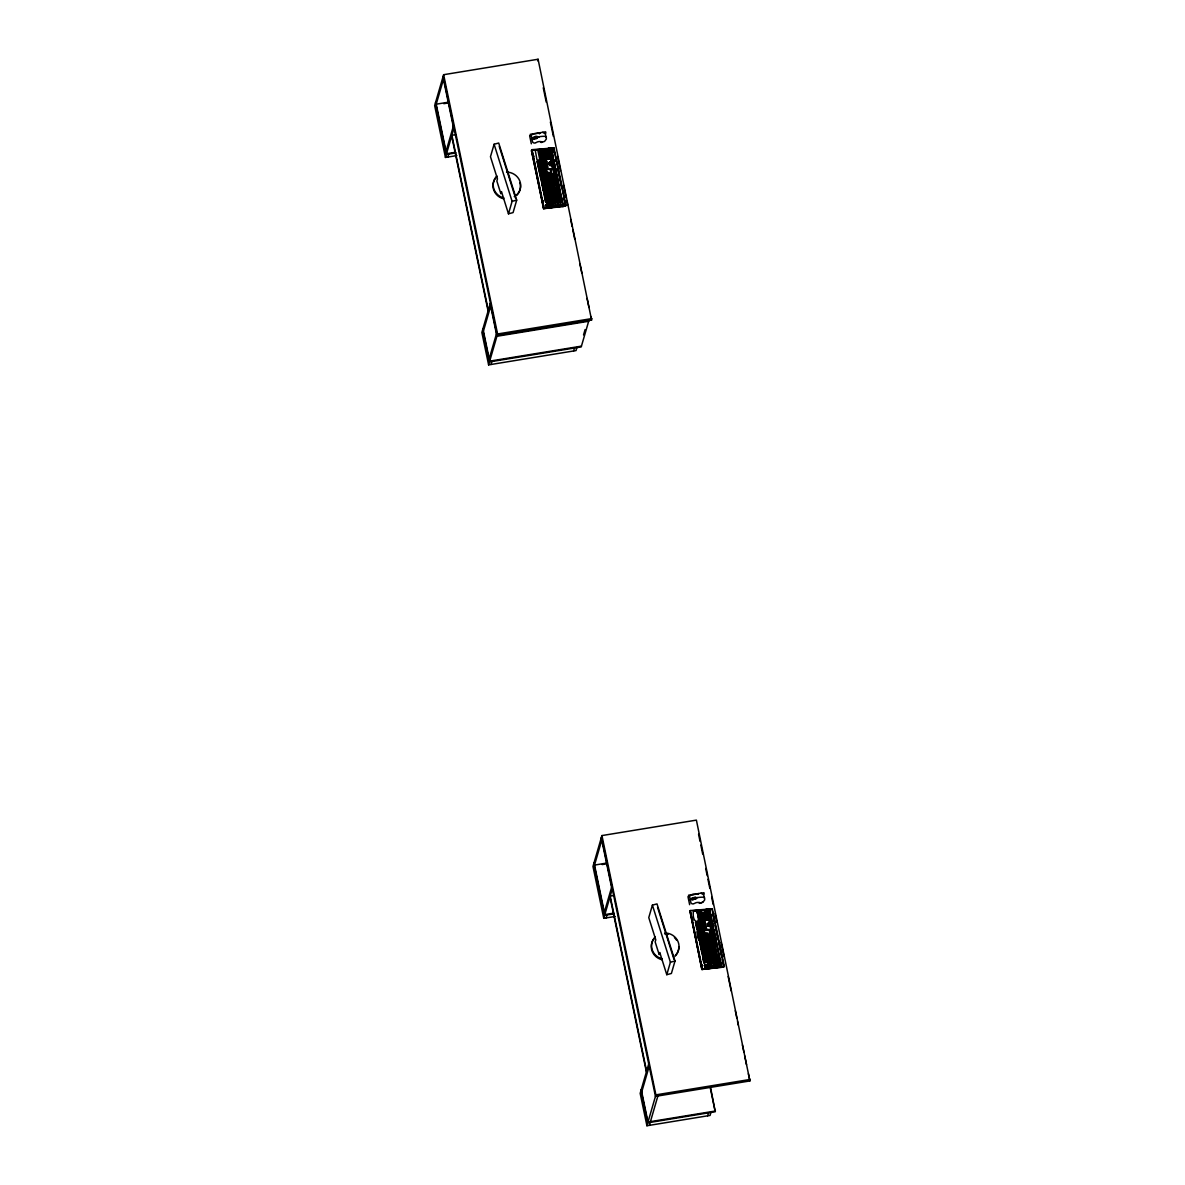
<?xml version="1.0" encoding="UTF-8"?>
<svg xmlns="http://www.w3.org/2000/svg" width="1185" height="1185" viewBox="0 0 1185 1185"><rect width="100%" height="100%" fill="white"/><g stroke="black" fill="none" stroke-linecap="round" stroke-linejoin="round"><path stroke-width="1.5" d="M539.264 136.823L538.123 136.882M690.188 899.785A10.546 3.007 -11.8 0 1 691.255 899.341A8.665 2.474 -11.8 0 1 692.425 898.897L694.617 898.245A8.665 2.474 -11.8 0 1 696.454 897.83L697.55 897.549M539.827 159.916L537.027 160.079L535.19 150.006M540.123 161.367L537.146 161.56L538.686 168.951L541.323 168.877L540.138 161.086L537.235 161.382L538.849 168.774L541.471 168.7M541.886 152.406C538.123 150.095 539.516 157.22 542.256 154.361C541.767 148.451 541.663 157.516 544.73 154.035M542.167 171.262L540.227 171.47L540.019 170.181L541.649 169.81L538.968 170.181L541.663 169.603M540.301 163.367C537.946 166.285 535.901 159.294 539.916 161.486M547.766 168.018L546.344 160.375L540.952 161.041L542.641 168.433L547.559 168.24L542.493 168.625L540.923 161.234L546.359 160.73M542.582 154.761C544.226 155.561 548.033 164.182 543.248 157.027M541.323 168.359C538.849 170.773 537.101 165.026 540.819 165.752M541.53 168.685L539.99 161.264L538.183 161.575L538.508 162.893L540.36 162.567M543.826 161.086C543.204 164.759 548.107 162.775 546.374 160.434M545.159 156.672C544.789 151.458 544.567 158.583 547.974 156.805M546.863 163.189C548.699 166.359 543.308 165.856 544.196 163.56M545.5 156.998L546.004 159.057L548.225 158.701M546.107 190.696L544.241 180.787L541.619 180.861L543.426 190.8L546.255 190.444L543.278 190.992L541.441 180.95M547.011 151.784C541.234 156.968 549.085 146.733 549.647 152.85C541.456 149.162 562.134 152.732 547.351 153.769M543.115 176.891L540.893 177.232L540.597 174.965M543.619 179.305L541.397 179.661L541.041 177.394M545.633 169.766C546.863 173.203 540.775 169.218 545.826 169.485M543.678 179.883L541.93 170.047M550.507 156.464C543.53 156.998 555.661 160.701 549.929 154.02C553.41 150.925 555.158 160.967 550.818 158.375M546.715 174.58C539.797 174.98 551.81 178.905 546.152 172.047C541.634 172.506 546.611 174.462 548.522 172.832M543.9 191.881L545.692 201.761L548.551 201.598M546.937 175.824L551.573 174.758M551.084 159.768L551.218 162.256L550.877 159.99L553.78 159.679L555.158 167.322L552.417 167.663L551.943 165.174L549.499 165.159L549.129 162.493M547.47 178.194L549.573 177.898L550.462 179.616M551.351 162.049C548.418 160.39 547.618 167.218 551.84 165.411M545.9 190.4C543.53 193.14 541.56 186.267 545.53 188.445M551.736 162.775C553.602 165.9 546.729 162.626 551.662 162.552C554.669 160.034 555.839 166.892 552.136 164.656M554.595 177.78L554.18 175.558L551.973 175.839L550.773 168.966M555.646 205.746C561.705 206.027 554.817 201.065 554.343 199.465C560.12 198.887 555.098 202.931 552.566 202.813L548.24 181.942C543.559 182.06 548.892 184.638 550.64 182.446M547.337 177.839C550.773 179.587 549.736 173.617 546.833 175.38M551.988 164.671C549.677 167.574 547.5 160.642 551.603 162.789M548.433 183.927C544.33 182.238 550.818 186.149 549.247 189.052M552.773 181.764L552.536 179.542L550.24 179.439L549.781 177.261L551.973 177.039L552.373 179.261M553.514 158.39L540.745 159.99L538.79 149.71L540.804 160.019M548.759 184.386C544.063 183.838 549.484 187.126 548.877 185.201M549.322 205.612C547.559 207.76 545.678 203.272 548.818 204.279C551.484 211.656 541.249 203.465 548.877 203.953M551.958 175.972C550.773 177.75 548.048 173.558 551.766 174.654M550.773 182.357L552.995 181.942L553.276 184.223M551.943 176.713L549.633 176.876L548.922 173.099M547.707 198.932L545.47 199.273L545.189 196.991M559.957 201.939C565.304 201.257 562.075 207.301 558.091 205.435L552.284 177.098C548.981 175.632 550.64 180.683 552.669 178.135M554.417 189.082C556.239 185.215 549.603 188.563 551.484 184.534M548.211 201.346L545.974 201.702L545.633 199.435M548.388 201.776L546.537 191.807L543.782 191.926M555.321 167.07L552.58 167.47L552.032 165.293M550.284 191.748C544.063 194.236 556.713 190.267 553.81 196.621C560.179 195.806 550.373 191.896 553.499 197.391M551.455 187.571L551.277 184.742M552.788 179.557C548.062 180.224 553.528 181.468 555.321 180.638M550.477 193.748L548.24 194.088L547.959 191.822M554.15 175.232L551.855 175.395M550.803 194.207C546.3 194.31 551.025 196.503 553.084 195.066M553.484 183.26C553.202 184.653 548.996 181.453 553.306 182.016M555.084 178.891C557.617 175.898 559.794 183.008 555.943 181.705M551.306 196.666C547.825 195.318 549.929 200.176 551.706 197.702M549.855 190.044L552.24 190.252L552.477 192.488M552.506 189.437C550.669 193.659 556.624 189.719 555.528 193.748C553.232 196.71 551.055 190.252 554.876 191.57C555.513 187.497 546.611 188.059 552.166 189.082M554.328 186.919C551.025 185.438 552.684 190.489 554.713 187.956M554.832 189.378C548.566 192.311 563.393 189.082 554.373 187.6M555.587 192.992C557.587 190.548 560.09 196.873 555.913 194.962M556.358 196.74C549.633 197.599 565.26 198.487 556.935 199.865M555.498 205.76C553.869 207.375 546.863 205.286 552.373 203.761C552.862 197.732 546.581 205.094 552.64 204.131M556.876 199.184C552.166 199.747 557.617 201.109 559.409 200.265M558.772 197.243L556.417 197.421M559.601 200.161L557.661 200.369L558.742 204.812L560.49 204.472L559.083 197.702L557.157 197.91L557.528 199.243L561.394 198.384L561.172 195.584M562.949 205.568L550.388 206.679L542.73 169.929L555.558 168.655M693.506 910.88C691.122 925.337 703.742 924.537 695.98 910.672M711.815 919.204L698.928 920.686L697.15 910.539L699.209 920.686L711.652 919.516L709.682 909.295L693.314 910.998M695.462 922.434L697.002 929.825L699.846 929.558L698.454 921.96L695.654 922.123M695.61 922.256L697.447 929.81M700.068 912.702L697.832 913.057L697.55 910.776M700.483 915.338L700.528 912.983M701.342 918.197C699.831 921.337 706.615 920.597 703.446 917.723C699.742 919.071 700.439 913.946 703.505 915.19M699.639 929.173L697.358 929.47L697.121 927.233M702.794 913.013L703.283 915.013L705.638 915.235M699.831 929.603L698.424 922.241M702.187 921.856C700.942 925.811 699.254 919.856 704.66 921.604M701.031 930.729L708.689 967.553L721.472 966.234M699.565 942.149L702.557 941.66L704.216 951.792L701.579 951.866L699.802 941.794M703.149 926.892C706.201 924.004 706.941 931.01 703.594 928.833M705.771 915.235C704.794 918.908 702.868 913.205 708.112 914.983M703.401 928.788L701.179 929.129L700.898 926.848M706.023 917.131L703.994 917.531M706.349 917.59C704.497 920.523 711.696 920.478 708.304 917.22C705.667 916.124 702.335 919.93 706.586 918.805M701.979 940.757L700.261 930.64L697.269 931.129L699.505 941.008L702.142 940.579L700.231 930.936M706.719 933.854C703.697 937.542 703.505 926.152 704.186 932.476C700.957 931.247 701.564 937.542 704.69 935.054M707.83 914.613L707.934 912.228M701.209 929.425L699.387 921.797L700.809 929.499L705.86 929.114M711.089 928.418C711.874 923.619 705.979 928.921 707.149 923.826C711.326 922.063 712.466 915.057 713.474 928.062M708.482 916.938L706.216 917.175M701.994 952.962L704.808 952.621L706.867 962.353L703.92 962.946L702.157 952.77L703.846 962.827M709.193 920.863L709.504 923.174M706.29 941.571L708.452 941.275L708.956 943.26M705.105 936.209L707.756 935.587M702.335 942.06L699.713 941.956L702.024 951.851L704.571 951.392L702.572 941.734M710.393 938.09L707.726 938.638M705.593 938.594C709.252 937.216 707.09 943.008 710.778 939.912M711.341 929.884L712.644 936.091L714.881 936.031L714.377 933.202L711.992 932.995M704.408 965.479L707.252 964.857L707.919 967.404M707.578 947.719C704.083 946.4 706.23 951.199 707.978 948.77M708.941 943.393C714.185 940.668 709.859 949.037 708.867 943.497M708.334 951.377L712.703 950.133L713.118 952.459M709.326 945.986C716.11 942.919 706.349 951.792 712.807 949.718M714.214 955.851L716.866 956.088L718.599 966.338L716.392 966.308L710.585 937.987C707.386 936.417 708.837 941.542 710.926 939.038M712.111 933.558L714.2 933.099L713.874 929.529M709.963 926.181L710.733 928.536L713.266 928.359M708.837 953.792C711.43 952.844 713.474 958.354 714.777 959.776M711.104 940.431C705.223 942.667 714.999 939.764 714.007 943.334M712.748 936.668L710.141 936.209M709.282 957.139C706.808 959.983 704.986 952.992 708.911 955.199M707.563 967.345L705.342 967.627L705.06 965.36M709.622 957.539C703.327 958.783 718.14 958.68 710.363 961.198M712.126 945.349C707.445 945.719 712.689 947.926 714.525 945.852M712.629 947.793C705.89 948.548 721.487 949.511 713.222 951.007M709.104 955.08C702.394 955.984 717.977 956.991 709.682 958.221M713.148 950.251C706.971 952.488 718.051 949.54 715.844 953.436M714.17 955.154C710.585 953.792 712.911 958.872 714.54 956.073M714.673 957.613C711.4 956.162 713.014 961.109 715.073 958.65M715.177 960.072C711.681 958.695 713.8 963.598 715.577 961.109M717.399 958.591C713.888 957.213 716.096 961.968 717.799 959.628M551.647 150.021C544.359 153.309 547.115 146.155 551.084 148.555L538.479 149.843M551.499 173.395C549.129 174.284 541.723 167.944 550.625 169.159M709.978 910.835C705.43 914.835 702.853 907.236 709.771 909.784M533.887 138.763L533.768 138.749A4.133 3.555 -71.6 0 0 534.272 138.778C539.382 139.489 538.138 134.083 534.05 137.179A4.133 3.555 -71.6 0 0 533.635 137.534L533.62 137.549A3.999 3.422 -72.1 0 0 533.25 137.949L533.413 138.689A3.999 3.422 -72.1 0 0 533.842 138.778L533.887 138.778M696.484 898.141L695.328 897.089L692.277 898.126A4.133 3.555 -71.6 0 0 691.936 898.408L691.847 898.511M534.391 138.778L538.168 137.253M530.791 139.504L531.858 138.912M443.19 76.21L497.137 335.503L591.582 320.054L538.079 59.25L443.634 74.699L434.658 105.584L445.442 157.442L456.847 155.576M443.457 79.306L436.228 104.191L448.819 102.132M446.049 151.384L453.277 126.499M445.442 157.442L453.974 128.069M447.871 157.042L448.745 154.08M494.101 144.244L490.471 156.716L497.463 178.92L496.856 181.038L500.855 193.733L501.477 191.615L508.469 213.818L513.075 212.604L516.704 200.117L498.707 143.03L494.101 144.244L512.098 201.331L508.469 213.818M537.635 60.776L538.079 59.25M539.205 133.668L540.286 132.676M539.382 133.594L539.605 132.824M490.397 303.093L481.865 332.467L488.605 364.876L576.043 350.567L576.902 347.605M483.436 331.074L490.664 306.189M541.456 141.696L541.041 142.467L542.182 141.77M489.198 358.818L496.426 333.933M488.605 364.876L497.582 333.977L443.634 74.699M491.034 364.476L491.893 361.514M573.614 350.967L574.473 348.005M583.538 334.925L585.079 329.593M588.886 320.498L581.213 346.909L489.464 361.914L482.725 329.504M601.506 837.099L655.453 1096.377L749.898 1080.942L696.395 820.124L601.936 835.573L592.974 866.457L603.758 918.316L615.163 916.449M601.758 840.195L594.529 865.08L607.135 863.006M604.35 912.257L611.578 887.387M603.758 918.316L612.289 888.957M606.187 917.916L607.046 914.968M652.402 905.118L648.773 917.605L655.779 939.809L655.157 941.912L659.171 954.606L659.778 952.488L666.785 974.692L671.391 973.478L675.02 961.005L657.008 903.903L652.402 905.118L670.414 962.205L666.785 974.692M648.699 1063.967L640.167 1093.34L646.921 1125.75L710.067 1115.426L710.926 1112.463M641.737 1091.948L649.187 1066.307M699.757 902.57L699.343 903.355L702.912 902.259L704.734 899.815L703.697 894.882L701.016 893.164M646.921 1125.75L655.898 1094.866L601.936 835.573M649.35 1125.35L650.209 1122.388M650.432 1121.632L657.882 1095.992M707.638 1115.826L708.497 1112.863M710.585 1087.593L715.236 1111.752L647.78 1122.787L641.041 1090.378M542.3 153.546C537.62 154.45 542.034 150.628 544.345 152.154M542.834 155.961C538.42 157.22 542.197 152.895 544.863 154.613M540.878 165.041C538.908 167.292 537.427 162.315 540.627 163.826M545.293 155.753C538.79 156.583 549.247 151.058 547.574 156.45M544.108 162.226C539.901 163.263 543.174 159.56 545.974 160.627M545.811 158.168C543.811 160.286 542.345 155.665 545.707 156.775M544.641 164.656C542.597 166.848 541.56 162.093 543.885 163.323C540.034 161.871 542.419 168.433 544.582 165.367M542.656 173.721C540.656 175.943 539.264 170.936 542.434 172.477M543.16 176.135C541.145 178.343 539.797 173.351 542.937 174.891M547.1 164.434C541.915 165.781 548.848 160.745 544.389 163.441M550.225 155.25C548.24 157.457 546.833 152.465 549.988 153.991M543.663 178.565C541.708 180.772 540.227 175.854 543.441 177.32M547.603 166.907C545.604 169.099 544.241 164.108 547.381 165.648M544.463 182.283C542.419 184.593 541.056 179.557 544.211 181.068M553.202 157.457C550.714 160.049 548.625 151.961 552.462 153.739M549.173 174.299L551.44 174.254L550.773 170.892M554.002 161.175C552.077 163.367 550.551 158.449 553.75 159.96M554.506 163.678C552.284 165.781 551.247 160.79 554.269 162.434M550.151 179.291C548.344 181.409 546.626 176.58 549.944 178.002M546.744 193.348C544.715 195.584 543.367 190.548 546.507 192.089M555.01 166.137C552.995 168.344 551.647 163.352 554.787 164.893M550.951 181.957L550.255 179.913M547.248 195.762C545.248 197.984 543.841 192.977 547.011 194.518M553.854 186.652C554.195 184.119 550.684 183.29 548.64 182.979M547.751 198.176C545.826 200.309 544.315 195.436 547.514 196.932M556.046 171.129C549.781 172.773 556.639 163.174 555.913 172.047M554.728 176.876C547.811 177.572 558.091 171.869 555.247 179.276C553.114 181.616 551.929 176.461 555.01 178.076M548.255 200.606C546.004 202.783 545.041 197.747 548.018 199.347M556.698 174.225C554.313 176.58 553.158 170.596 556.328 172.329M553.247 193.925C551.321 196.132 549.81 191.215 553.01 192.725M556.224 184.268C554.536 186.252 552.64 181.631 556.017 182.979M558.002 180.387C555.928 182.92 554.225 176.832 557.617 178.535M552.062 200.324L554.239 200.028L554.847 201.924M556.757 186.682C554.536 188.845 553.528 183.853 556.535 185.438M554.269 198.843C564.149 194.073 545.218 201.05 554.032 197.628M557.291 189.096C555.365 191.407 553.825 186.371 557.039 187.897M554.773 201.331C552.817 203.553 551.336 198.621 554.536 200.087M558.268 194.088C556.58 196.073 554.669 191.452 558.061 192.799M561.542 197.436C555.898 199.213 562.697 192.666 558.579 195.258M562.179 200.576C559.942 202.887 558.579 196.977 561.808 198.68M562.949 204.264C560.549 206.708 559.053 200.058 562.46 201.776M700.631 914.376C695.713 915.738 701.253 910.124 701.016 915.324M698.676 923.456C696.38 925.781 695.684 920.552 698.232 922.36M703.09 914.168C700.765 916.035 699.935 911.65 703.001 912.731M701.653 919.308C697.061 920.034 701.342 917.116 703.549 917.308M699.683 928.418C697.447 930.64 696.454 925.559 699.446 927.174M700.483 932.136C697.595 933.795 698.128 929.958 700.113 930.506M700.987 934.565C699.076 936.802 697.506 931.84 700.735 933.35M704.897 922.863C703.06 924.967 701.387 920.464 704.408 921.471M708.038 913.62C703.164 915.501 708.526 909.043 708.126 914.39C714.659 912.894 709.104 925.292 708.541 916.405M701.49 936.979C699.52 939.275 698.024 934.284 701.239 935.78M705.416 925.278C703.49 927.588 701.95 922.552 705.179 924.078M704.245 931.751C702.201 933.958 701.164 929.203 703.49 930.432C699.52 929.633 702.187 934.58 704.32 933.113M709.06 918.553C707.134 920.834 705.579 915.872 708.823 917.338M710.482 913.413C708.349 915.561 707.208 910.584 710.259 912.154M702.764 943.156C700.779 945.378 699.505 940.623 702.157 941.853M703.253 945.615C701.076 947.822 699.98 942.83 703.031 944.371M705.534 937.913C702.053 936.55 704.171 941.423 705.934 938.95M710.052 937.735C712.141 934.017 706.112 936.802 707.238 933.973M703.757 948.044C701.535 950.207 700.528 945.2 703.534 946.8M712.274 922.137C710.422 924.152 708.793 919.412 712.067 920.849M707.978 937.676C705.993 939.823 704.586 934.921 707.741 936.431M704.26 950.459C702.216 952.71 700.913 947.644 704.038 949.215M712.807 924.552C710.822 926.774 709.415 921.782 712.585 923.308M708.497 940.09C713.666 938.875 709.489 946.578 708.571 940.786M705.06 954.177C703.105 956.443 701.609 951.451 704.823 952.977M713.34 926.981C711.37 929.277 709.874 924.285 713.089 925.766M705.564 956.606C703.564 958.932 702.127 953.895 705.327 955.391M709.474 945.082C707.682 947.082 705.979 942.356 709.282 943.793M712.526 935.291C707.786 937.335 708.867 926.433 713.681 929.647M714.377 931.973C712.452 934.387 710.185 928.24 713.681 929.396M711.859 944.09L713.962 943.764M710.541 949.911C708.541 952.192 707.149 947.141 710.304 948.696M714.999 935.113C712.881 937.542 711.296 931.499 714.644 933.217M713.548 940.12C711.281 942.43 710.319 937.335 713.266 938.875C718.851 945.808 706.956 941.868 713.829 941.408M715.651 938.209C713.296 940.52 712.111 934.595 715.281 936.313M707.608 966.545C702.424 968.189 708.986 961.657 707.623 967.849M714.2 957.362C716.155 953.54 709.43 956.739 711.326 952.77M714.57 945.112L712.733 945.378L712.407 944.03L714.318 943.823L716.614 954.843L714.733 955.169L714.481 953.806L716.377 953.673M712.067 957.302C710.082 959.465 708.66 954.547 711.829 956.058M715.088 947.526C713.163 949.718 711.637 944.801 714.851 946.311M712.585 959.717L714.985 960.176M711.356 966.19C709.504 968.204 707.875 963.464 711.148 964.901M713.014 962.294C713.503 958.384 708.319 963.583 713.148 962.413C721.324 961.761 712.244 972.989 713.37 962.59M716.096 952.473C714.111 954.666 712.674 949.748 715.858 951.229M713.859 965.849C711.711 968.441 709.785 961.716 713.355 963.42M717.132 957.332C712.6 957.584 716.614 955.421 719.147 955.999L716.377 942.638L714.185 942.608M719.191 955.258L717.28 955.465L714.644 942.771L716.569 942.519M716.318 965.642C713.962 968.145 712.037 960.768 715.696 962.516M720.495 961.42C718.466 963.894 716.718 957.924 720.125 959.554M721.265 965.094C719.117 967.73 717.192 960.946 720.761 962.664M697.861 894.394L698.602 893.549M541.412 142.452L544.596 141.385L546.418 138.941L545.396 134.009L542.715 132.276M699.728 903.326L702.631 902.17M696.439 898.348L692.692 899.682A4.133 3.555 -71.6 0 1 692.203 899.637L692.188 899.667A3.999 3.422 -72.1 0 1 691.714 899.578L691.551 898.822A3.999 3.422 -72.1 0 1 691.907 898.452L691.936 898.408M539.812 159.931L537.768 149.888M553.099 168.907C544.152 168.907 559.942 182.579 553.232 168.714M550.121 180.061L547.811 180.239M563.053 205.494L550.536 206.501L543.026 169.47L555.587 168.359L563.097 205.301M699.861 910.672C694.825 910.287 701.49 914.376 700.009 910.524M703.994 930.551L708.749 930.151M702.083 940.683C697.506 944.104 694.81 928.092 699.817 930.669M705.06 937.646L704.823 935.321L705.756 939.038M704.423 965.419L705.075 968.086L704.571 965.301M532.924 138.378L532.954 138.541A10.546 3.007 -11.8 0 0 531.872 138.912M690.174 899.711A10.546 3.007 -11.8 0 1 691.24 899.267L691.27 899.43M550.699 181.66C548.848 183.882 547.189 178.965 550.462 180.461M551.173 184.193C549.055 186.326 548.033 181.246 550.773 183.023M552.536 202.857C551.04 204.901 548.818 200.324 552.328 201.569M707.43 935.261C702.231 934.98 709.267 931.884 708.2 938.061M710.2 936.876C705.43 937.024 711.03 934.284 710.452 936.446M711.518 954.888C709.4 956.976 708.23 952.044 711.326 953.599M543.663 208.516L531.947 149.68L553.987 147.932L565.971 205.494L562.875 206.664M553.987 147.932L550.788 148.584M554.062 150.095L565.66 205.864L543.767 208.382L531.443 150.569L543.53 208.649L565.971 205.494M721.413 967.271L724.272 966.382L712.303 908.821L690.248 910.554L701.964 969.404L723.694 966.782L722.213 959.613M712.303 908.821L709.104 909.473L709.785 911.887M700.276 930.714C696.469 929.262 697.269 934.832 700.542 933.469M702.068 969.256L689.981 911.176L701.831 969.537L724.272 966.382M534.228 137.475L536.212 136.882L536.42 137.83A8.665 2.474 -11.8 0 0 534.628 138.349L534.435 137.401A8.665 2.474 -11.8 0 1 536.198 136.897M692.529 898.348L694.529 897.771L694.721 898.719A8.665 2.474 -11.8 0 0 692.944 899.237L692.751 898.289A8.665 2.474 -11.8 0 1 694.499 897.771M535.013 150.125L537.516 149.784M538.997 170.122L540.982 179.972L543.974 179.424M539.59 170.122L539.886 172.403L542.226 172.58M543.871 172.18L544.108 174.417L546.522 174.684M543.93 179.616L541.619 169.988M554.21 185.497C552.121 188.074 550.521 182.964 553.81 184.46M548.403 194.281C546.344 197.465 553.143 195.451 551.292 198.873M550.892 196.369L550.358 194.088M548.314 201.894L546.315 192.207M546.907 207.227C558.994 200.932 536.835 206.234 549.262 206.338M696.617 924.774L697.091 927.114M708.437 914.687C709.504 918.745 703.638 914.05 708.245 914.968M704.764 923.767L704.438 921.397M712.17 923.011L711.785 920.597M700.705 944.445L700.987 946.711L703.342 946.904M704.734 945.334L704.971 947.57L707.267 947.659L707.726 949.837L705.534 950.074L705.253 947.793M711.178 941.186L713.489 941.008L712.985 938.431M707.164 947.437L707.06 945.274M715.518 939.127C717.103 933.232 707.845 939.853 712.615 936.609M713.918 943.571L711.696 943.645M706.823 962.531L704.69 952.873L702.068 952.947M708.823 964.975L709.104 967.241L711.296 967.019L706.038 940.357C707.875 942.519 702.261 944.519 703.712 940.431M716.984 958.295L716.836 956.236M721.517 966.19L713.859 929.188L701.401 930.329L708.911 967.73M689.137 900.319L690.174 899.8M704.675 934.313C702.735 936.343 701.357 931.529 704.512 932.995M534.035 156.05L533.709 156.642M543.367 200.902L543.056 201.494M692.988 920.034L692.677 920.626M702.32 964.886L702.009 965.479M534.05 137.208L538.049 136.675M692.277 898.156L696.365 897.549M536.242 142.526L537.146 142.052A4.236 3.214 -18.9 0 1 537.738 141.845L537.812 141.815A4.858 3.748 -19.4 0 1 539.279 141.578L539.368 141.578A10.25 7.762 -18.9 0 1 540.005 141.578L540.079 141.578A9.969 7.391 -18.5 0 1 540.553 141.593L540.612 141.593A9.273 6.725 -18 0 1 541.027 141.637L541.278 141.667M694.543 903.4L695.462 902.94A4.236 3.214 -18.9 0 1 696.054 902.718L696.128 902.703A4.858 3.748 -19.4 0 1 697.595 902.452L697.684 902.452A10.25 7.762 -18.9 0 1 698.32 902.452L698.395 902.452A9.969 7.391 -18.5 0 1 698.869 902.481L698.913 902.481A9.273 6.725 -18 0 1 699.343 902.511L699.58 902.555M551.055 162.434L548.996 162.76M540.093 172.536L540.39 174.817L542.73 175.01M544.389 174.639C542.345 178.728 548.596 175.024 547.411 179.024C544.656 181.542 543.337 175.676 546.892 176.506M556.061 185.186L555.513 182.86M549.825 191.496L549.514 189.289L547.129 189.082L546.774 187.008L548.833 186.726L546.655 186.682L545.707 182.283L548.048 182.046M548.403 201.717L545.692 201.761M560.698 195.318L558.046 181.69L555.913 181.586L558.816 196.414C558.935 195.732 549.218 195.377 555.854 194.281M546.996 207.049L546.404 204.205M698.039 913.117L698.246 915.413L700.587 915.575L701.046 917.753L698.854 917.975L698.572 915.709M705.46 912.48C702.794 911.072 702.838 915.916 705.564 913.828M702.898 915.116L702.35 912.805M702.853 924.137L703.327 926.463M702.749 926.522C704.008 924.137 695.758 922.226 701.994 921.974M710.245 923.382L710.452 925.544L712.777 925.707L713.192 927.944L711.044 928.122L710.763 925.84M703.209 937.972L703.49 940.253L705.667 940.268M704.157 942.904L704.512 945.156L706.69 945.171L705.164 945.393L705.416 946.771L707.46 946.311M701.209 946.859L701.49 949.141L703.846 949.318M706.601 945.008L706.082 942.564M702.498 953.036L702.779 955.317L705.134 955.51M705.638 957.924C701.935 955.821 703.164 962.131 706.142 960.339M710.674 964.649C711.622 958.843 704.631 965.745 710.778 964.797C711.859 971.478 716.895 961.761 710.719 963.198M712.896 963.168L712.541 960.902L710.185 960.679M720.302 962.398L719.858 959.539L717.562 959.45M696.158 898.734L692.692 899.667M547.737 179.483C544.833 177.824 545.544 182.92 547.929 180.772C550.669 173.054 540.997 179.246 547.411 178.357M535.768 142.748L535.353 142.926A2.622 2.488 51.2 0 1 532.658 142.185L531.295 135.623A2.622 1.881 -35.5 0 1 533.383 133.801L535.398 133.624A4.236 1.185 -6.9 0 0 536.02 133.564L536.094 133.549A4.858 1.466 -6.7 0 0 537.56 133.312L537.649 133.298A10.25 2.874 -6.9 0 0 538.257 133.164L538.331 133.15A9.969 2.563 -7.1 0 0 538.775 133.031L538.819 133.016A9.273 2.163 -7.3 0 0 539.219 132.927L539.442 132.868M694.084 903.637L693.655 903.799A2.622 2.488 51.2 0 1 690.974 903.059L689.611 896.497A2.622 1.881 -35.5 0 1 691.699 894.675L693.388 894.527M546.418 137.119L545.648 136.438A9.51 2.711 -11.8 0 0 540.108 136.601L538.523 136.882M704.734 897.993L703.949 897.312A9.51 2.711 -11.8 0 0 698.409 897.475L697.58 897.623M531.902 138.986A10.546 3.007 -11.8 0 1 532.954 138.541L533.324 138.319M534.42 138.423L536.42 137.83M692.721 899.296L694.721 898.719M512.098 201.331L516.704 200.117M670.414 962.205L675.02 961.005M540.775 157.294C547.84 169.707 535.664 144.777 542.567 156.968M549.973 156.213C550.744 150.258 544.226 157.516 550.314 156.568M553.143 158.79L551.306 148.392L531.517 150.184M543.367 169.736C541.264 173.662 548.137 170.314 546.181 174.328M556.446 175.187L555.883 172.21M547.455 189.363L547.677 191.585L550.092 191.866M544.685 194.577L544.967 196.858L547.322 197.051M548.981 196.725L549.218 198.947L551.514 199.05L551.958 201.228L549.781 201.45L549.484 199.184M546.27 204.487L548.877 204.516M704.794 912.42L710.067 912.272M705.297 914.879L704.957 912.569L701.935 912.717M700.379 924.389L700.616 926.611L703.031 926.892M707.786 923.633L708.067 925.9L710.289 925.485L709.741 923.471L707.356 923.53L708.097 926.196M705.149 926.285L704.868 924.004L702.512 923.767M712.555 925.515C714.096 923.159 705.579 921.708 711.696 920.745M701.401 930.329L713.518 929.262M712.363 936.387L711.193 929.825L708.867 930.136M700.202 942.016L700.483 944.297L702.838 944.489M716.036 942.282L715.621 939.349L713.281 939.201M701.713 949.274L702.201 951.614M711.829 955.228L709.222 955.895M713.637 954.917C715.37 950.637 709.578 954.666 710.615 950.607M704.008 960.294L704.29 962.576L706.512 962.161M719.591 959.317L719.221 956.443L716.94 956.813M710.111 962.205C712.17 958.65 704.897 959.42 708.289 962.398M698.143 893.653L697.521 893.801A9.273 2.163 -7.3 0 1 697.135 893.905A9.969 2.563 -7.1 0 1 696.632 894.023L696.573 894.038A10.25 2.874 -6.9 0 1 695.95 894.171L695.876 894.201A4.858 1.466 -6.7 0 1 694.41 894.438A4.236 1.185 -6.9 0 1 693.714 894.497L692.633 894.571M547.796 180.846L550.27 180.564M555.409 193.185C553.425 195.199 552.314 190.281 555.335 191.822M706.097 941.719C704.571 943.645 702.735 939.216 705.786 940.223M706.749 944.149C704.512 946.148 703.594 941.26 706.556 942.816M708.141 951.54C706.216 953.51 705.045 948.592 708.082 950.177M708.793 953.955C706.556 955.969 705.638 951.081 708.6 952.636M710.185 961.346C708.26 963.331 707.09 958.413 710.126 959.998M710.822 963.775C708.6 965.79 707.682 960.902 710.644 962.442M538.538 136.956L538.153 137.045A8.665 2.474 -11.8 0 0 536.316 137.356L534.124 138.023A8.665 2.474 -11.8 0 0 532.939 138.467M443.812 103.673L447.412 103.095M455.484 134.675L451.885 135.268L488.309 310.292M529.651 135.757L531.324 143.815M455.529 152.243L446.538 153.709L435.739 101.866M455.914 152.909L446.315 154.48L435.517 102.621M497.582 333.977L592.026 318.543M588.664 321.268L496.915 336.273L490.175 303.849M581.435 346.139L489.686 361.144L482.947 328.734M602.128 864.561L605.713 863.969M613.8 895.564L610.201 896.141L646.61 1071.166M687.967 896.63L689.64 904.688M613.83 913.131L604.839 914.598L594.055 862.739M614.23 913.783L604.617 915.353L593.833 863.495M655.898 1094.866L750.342 1079.417M715.459 1110.997L648.002 1122.032L641.248 1089.622M546.211 160.597C543.1 159.412 544.656 164.211 546.596 161.886M549.84 190.652C547.485 192.474 546.996 187.674 549.781 189.304M551.884 200.472C549.514 202.279 549.07 197.51 551.825 199.11M711.667 944.238C709.311 946.045 708.867 941.29 711.607 942.89M709.534 946.222C704.69 948.637 714.14 946.282 707.149 946.03M713.711 954.058C711.326 955.88 710.926 951.096 713.651 952.71M541.456 181.038L543.797 180.801M543.53 208.649L563.142 206.516M693.373 910.702L700.453 909.976M705.771 909.428L711.992 909.176L723.976 966.738M696.795 910.732L709.637 909.665M699.431 921.826L704.645 921.263L706.067 928.833M706.838 933.721L704.586 933.75M710.956 938.905L712.866 938.831M704.631 965.257L706.956 965.02M705.223 968.115L707.712 967.686M701.964 969.404L721.458 967.404M541.352 179.957L539.116 170.122M546.255 190.444L544.27 180.846L541.723 181.231L542.389 183.556L544.404 182.994M546.092 191.822C543.426 190.652 543.322 196.029 546.818 194.621M705.949 914.82L705.253 912.761M698.113 922.182C694.203 920.775 696.113 926.448 698.75 924.818M712.94 948.711C716.673 950.044 714.644 944.475 712.185 946.03M702.972 955.377L703.475 957.791M551.01 148.184L553.676 148.303M717.903 961.035C714.081 959.124 715.814 968.041 718.791 965.301M549.44 175.543C546.463 173.884 547.426 179.068 549.677 176.713M551.484 185.364C548.492 183.675 549.484 188.904 551.721 186.519M549.262 186.845C546.537 185.141 546.966 190.163 549.455 188.163M545.722 188.341C542.7 186.623 543.722 191.866 545.974 189.496M553.514 195.184C550.492 193.466 551.514 198.71 553.765 196.34M548.714 172.891C544.048 172.477 550.092 177.069 548.833 173.069M551.677 187.748L549.351 187.6M551.943 151.28C549.144 149.503 549.781 154.805 552.195 152.435M558.268 181.646L556.372 181.764L558.965 194.533L560.89 194.281M557.557 190.341C554.521 188.652 555.587 193.896 557.794 191.511M544.715 183.497C541.782 181.66 542.611 187.023 544.967 184.653M557.38 201.643C553.913 199.761 555.365 207.345 558.017 204.679M705.682 926.537C702.675 924.863 703.712 930.062 705.934 927.692M698.943 924.715C695.95 922.996 696.913 928.24 699.18 925.87M708.763 941.334C705.682 939.557 706.838 944.875 709 942.505M701.742 938.194C698.943 936.417 699.58 941.719 701.979 939.349M710.807 951.155C707.8 949.466 708.867 954.666 711.044 952.31M705.83 957.821C703.016 956.043 703.668 961.331 706.067 958.976M706.334 960.235C703.579 958.532 704.142 963.746 706.571 961.39M546.818 151.902C545.248 152.717 540.36 153.517 544.478 152.139M548.418 158.76L550.684 158.39M554.802 178.18L552.343 177.78M555.469 192.637C559.142 194.207 557.646 188.341 554.891 190.059M716.184 953.792L713.74 953.451M714.792 958.428L717.206 958.695M541.145 166.3C538.108 164.626 539.16 169.81 541.382 167.455M545.218 185.912C542.167 184.238 543.248 189.437 545.47 187.082M710.778 914.627C707.356 912.598 708.571 920.938 711.518 918.242M708.26 938.875C703.031 937.987 710.096 943.29 708.052 938.268M712.333 958.517C707.149 957.584 714.096 962.916 712.141 957.969M546.522 149.414C548.344 151.902 543.693 152.702 541.989 151.917C539.175 148.036 547.87 147.769 547.129 151.473C566.741 146.51 527.058 151.117 546.729 150.391M553.543 160.005C542.626 164.463 564.119 160.671 550.788 160.227M554.328 175.217C557.202 173.306 559.083 180.387 554.98 178.313M540.434 163.945C536.672 161.856 537.931 168.033 540.952 166.404M554.861 202.65L552.388 202.25M551.395 197.406C554.225 195.629 555.676 201.805 551.899 199.865M709.06 943.838L706.63 943.571M718.125 962.442L720.51 962.65L721.058 966.086L718.984 966.234L717.651 961.02L715.266 960.813M708.674 953.392C712.452 955.199 710.881 949.2 708.141 950.859M556.98 175.439C554.136 173.425 554.684 179.735 557.35 177.246M552.506 190.267C549.425 188.534 550.61 193.777 552.743 191.481M715.933 939.424C712.926 937.453 713.785 943.749 716.303 941.231M719.473 956.458C716.54 954.547 717.295 960.768 719.858 958.265M715.355 948.77C712.511 946.993 713.192 952.281 715.592 949.926M544.863 153.961L547.203 153.709M559.142 198.399C562.46 196.636 563.467 203.776 559.794 201.494M544.715 166.018C540.893 163.619 542.404 170.921 545.085 167.84M545.218 167.826C549.025 170.003 547.559 163.1 544.819 165.796C539.649 165.693 546.507 169.351 544.848 166.004M544.522 183.601C540.745 181.631 542.137 187.778 545.026 186.03M712.437 947.911L709.963 947.511M707.638 948.415L709.993 948.637L710.482 950.622M701.046 935.883L698.765 935.735L700.913 935.276M701.55 938.298C697.787 935.839 699.194 943.23 701.92 940.12M499.255 146.407L515.668 198.428M657.571 907.295L673.969 959.302M543.263 87.779L546.255 102.191M550.373 121.996L553.38 136.393M557.498 156.213L560.49 170.61M563.497 185.008L566.119 197.614M566.86 201.228L567.615 204.827M570.607 219.225L572.103 226.424M572.859 230.023L574.725 239.029M579.969 264.24L581.85 273.246M587.093 298.457L588.96 307.463M590.841 316.454L591.582 320.054M698.572 834.255L700.068 841.454M700.824 845.068L702.69 854.059M705.697 868.472L707.193 875.671M707.934 879.27L709.815 888.276M711.681 897.282L713.177 904.481M715.059 913.487L716.925 922.493M721.058 942.297L724.05 956.695M728.168 976.499L731.16 990.912M735.292 1010.716L736.789 1017.915M737.529 1021.514L738.285 1025.129M742.402 1044.933L743.899 1052.132M744.654 1055.731L746.52 1064.737M748.402 1073.743L749.898 1080.942M553.839 150.362L554.58 153.946M557.557 168.27L561.66 187.985M563.527 196.947L565.393 205.909M712.896 914.82L714.377 921.989M715.133 925.574L718.11 939.912M718.851 943.482L721.458 956.028M545.9 133.12L545.618 131.816L530.243 134.335L530.51 135.638M704.201 893.994L703.934 892.69L688.544 895.208L688.826 896.512M553.217 170.536L553.854 173.573M707.934 938.416L707.371 936.328L703.46 936.994L703.12 935.587L704.779 935.321L702.572 935.572L702.927 937.75L705.223 937.839L705.712 939.838M541.604 153.502L541.856 154.672M545.544 201.939L543.693 192.103M531.947 149.68L544.078 208.012M690.248 910.554L702.394 968.9M710.378 1088.348L714.866 1109.96M442.968 76.981L453.766 128.839M601.284 837.854L612.067 889.713M451.663 136.023L488.087 311.048M609.979 896.912L646.388 1071.921M710.052 923.663C708.067 921.589 707.371 927.04 710.348 924.73M703.816 917.945C703.194 923.189 710.185 916.879 704.023 917.664C700.883 916.316 701.787 921.204 704.127 919.012M702.646 924.418C700.453 922.404 700.187 927.87 702.942 925.485M700.839 915.738C698.928 913.753 698.083 919.042 701.135 916.805M701.416 937.705C698.794 940.742 696.484 932.032 700.409 932.862M547.455 154.346C545.485 152.272 544.789 157.738 547.766 155.413M543.041 157.324C541.323 155.339 540.227 160.642 543.337 158.39M545.411 187.837C542.789 190.592 541.234 184.579 544.907 185.423M541.501 149.932C538.775 147.962 539.412 153.398 541.812 150.999M519.889 182.638A13.82 13.094 16.2 0 1 516.764 195.347M503.595 198.813A13.82 13.094 16.2 0 1 496.678 176.846M506.513 172.106A13.82 13.094 16.2 0 1 514.231 196.606M503.847 197.969A13.82 13.094 16.2 0 1 496.915 175.987M678.783 946.919A13.82 13.094 16.2 0 1 675.08 956.236M661.911 959.702A13.82 13.094 16.2 0 1 654.979 937.72M664.578 933.824A13.82 13.094 16.2 0 1 668.147 934.254M674.428 937.631A13.82 13.094 16.2 0 1 676.709 940.357M664.815 932.98A13.82 13.094 16.2 0 1 675.317 955.391M662.163 958.843A13.82 13.094 16.2 0 1 655.231 936.876M539.042 150.051C539.279 156.198 544.656 147.784 539.071 149.991M541.352 161.204C541.441 167.322 547.189 159.012 541.352 161.204M545.204 179.705C545.337 185.734 551.01 177.676 545.204 179.705M552.254 165.115C552.551 171.277 557.854 162.789 552.254 165.115M698.883 918.316C699.017 924.359 704.675 916.301 698.883 918.316M704.749 910.169C706.216 916.405 693.966 908.347 704.764 910.169M705.564 950.4C705.89 956.665 711.237 948.148 705.593 950.34M706.067 952.844C706.053 958.917 712.067 950.874 706.067 952.844M707.09 957.761C707.134 963.864 713 955.599 707.09 957.761M704.542 930.462C702.883 935.572 708.66 930.625 708.008 934.565C713.074 935.602 708.245 925.529 704.586 930.388M546.107 156.879C546.478 161.071 550.566 154.791 546.107 156.879M553.588 180.698C554.047 184.875 558.002 178.742 553.662 180.624M550.921 204.19C551.277 208.382 555.306 202.131 550.921 204.19M553.128 202.709C553.084 209.73 558.357 200.754 553.128 202.709M701.446 915.546C701.801 919.738 705.83 913.502 701.446 915.546M701.298 926.951C701.713 931.114 705.653 924.937 701.357 926.877"/></g></svg>
